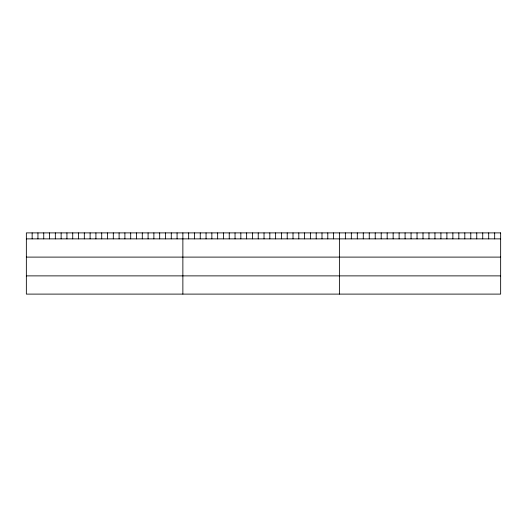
<?xml version="1.0" encoding="UTF-8"?>
<svg xmlns="http://www.w3.org/2000/svg" width="527" height="527" viewBox="0 0 527 527"><rect width="100%" height="100%" fill="white"/><g stroke="black" fill="none" stroke-linecap="round" stroke-linejoin="round"><path stroke-width="0.79" d="M26.35 238.876L500.65 238.876M26.35 257.104L500.65 257.104M26.35 275.878L500.65 275.878M494.675 232.894L494.675 238.876M488.707 232.894L488.707 238.876M482.732 232.894L482.732 238.876M476.757 232.894L476.757 238.876M470.789 232.894L470.789 238.876M464.814 232.894L464.814 238.876M458.839 232.894L458.839 238.876M452.871 232.894L452.871 238.876M446.896 232.894L446.896 238.876M440.921 232.894L440.921 238.876M434.953 232.894L434.953 238.876M428.978 232.894L428.978 238.876M423.003 232.894L423.003 238.876M417.035 232.894L417.035 238.876M411.06 232.894L411.06 238.876M405.085 232.894L405.085 238.876M399.117 232.894L399.117 238.876M393.142 232.894L393.142 238.876M387.167 232.894L387.167 238.876M381.199 232.894L381.199 238.876M375.224 232.894L375.224 238.876M369.249 232.894L369.249 238.876M363.281 232.894L363.281 238.876M357.306 232.894L357.306 238.876M351.331 232.894L351.331 238.876M345.363 232.894L345.363 238.876M339.388 232.894L339.388 294.106M333.591 232.894L333.591 238.876M327.794 232.894L327.794 238.876M321.997 232.894L321.997 238.876M316.2 232.894L316.2 238.876M310.403 232.894L310.403 238.876M304.606 232.894L304.606 238.876M298.809 232.894L298.809 238.876M293.012 232.894L293.012 238.876M287.215 232.894L287.215 238.876M281.418 232.894L281.418 238.876M275.621 232.894L275.621 238.876M269.824 232.894L269.824 238.876M264.027 232.894L264.027 238.876M258.23 232.894L258.23 238.876M252.433 232.894L252.433 238.876M246.636 232.894L246.636 238.876M240.839 232.894L240.839 238.876M235.042 232.894L235.042 238.876M229.245 232.894L229.245 238.876M223.448 232.894L223.448 238.876M217.651 232.894L217.651 238.876M211.854 232.894L211.854 238.876M206.057 232.894L206.057 238.876M200.26 232.894L200.26 238.876M194.463 232.894L194.463 238.876M188.666 232.894L188.666 238.876M182.869 232.894L182.869 294.106M177.072 232.894L177.072 238.876M171.275 232.894L171.275 238.876M165.478 232.894L165.478 238.876M159.681 232.894L159.681 238.876M153.884 232.894L153.884 238.876M148.087 232.894L148.087 238.876M142.29 232.894L142.29 238.876M136.493 232.894L136.493 238.876M130.696 232.894L130.696 238.876M124.899 232.894L124.899 238.876M119.102 232.894L119.102 238.876M113.305 232.894L113.305 238.876M107.508 232.894L107.508 238.876M101.711 232.894L101.711 238.876M95.914 232.894L95.914 238.876M90.117 232.894L90.117 238.876M84.32 232.894L84.32 238.876M78.523 232.894L78.523 238.876M72.726 232.894L72.726 238.876M66.929 232.894L66.929 238.876M61.132 232.894L61.132 238.876M55.335 232.894L55.335 238.876M49.538 232.894L49.538 238.876M43.741 232.894L43.741 238.876M37.944 232.894L37.944 238.876M32.147 232.894L32.147 238.876M500.65 232.894L26.35 232.894L26.35 294.106L500.65 294.106L500.65 232.894"/></g></svg>
